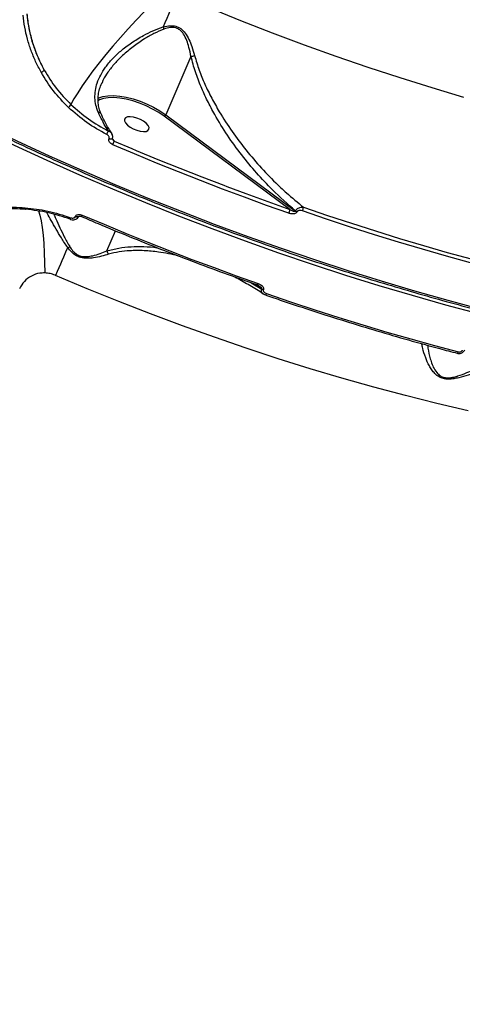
# Model space of a CAD drawing. Header units: millimetres. Extents: x -6521 to 6343, y -6174 to 4868.
# Drawn here: x -4053.4 to -3902.6, y -550.9 to -218.1 of the extents above; entities that cross this region are included whole.
import ezdxf

# ---------------------------------------------------------------- set-up
doc = ezdxf.new("R2010")
doc.units = ezdxf.units.MM
for name, color, linetype in [('DIKOM_ОБЪЕКТ', 7, 'Continuous'), ('DIKOM_РАЗМЕР_ЗОНА', 7, 'Continuous'), ('DIKOM_РАЗМЕР_ОБЪЕКТА', 7, 'Continuous')]:
    doc.layers.add(name, color=color, linetype=linetype)
doc.styles.add('style1', font='arial.ttf', dxfattribs={"width": 0.8})
doc.dimstyles.new('1-50', dxfattribs={"dimtxt": 300, "dimasz": 200, "dimexe": 100, "dimexo": 0, "dimgap": 100, "dimtad": 1, "dimtxsty": 'style1', "dimcen": 200, "dimclrd": 7, "dimclre": 7, "dimclrt": 7, "dimadec": 1, "dimazin": 2, "dimtfac": 1, "dimtmove": 0, "dimatfit": 2, "dimfxl": 0, "dimlwd": 25, "dimlwe": 18, "dimarcsym": 0})

# ---------------------------------------------------------------- blocks, each defined once
blk = doc.blocks.new('*D11')
at = {"layer": 'Defpoints', "color": 0, "transparency": 16777216}
for p in [(2818.82, 364.95), (-5102.52, -1661.02), (-5102.52, -4861.8)]:
    blk.add_point(p, dxfattribs=at)
at = {"layer": 'DIKOM_РАЗМЕР_ОБЪЕКТА', "color": 7, "lineweight": 18, "transparency": 16777216}
for p, q in [((2818.82, 364.95), (2818.82, -4961.8)), ((-5102.52, -1661.02), (-5102.52, -4961.8))]:
    blk.add_line(p, q, dxfattribs=at)
at = {"layer": 'DIKOM_РАЗМЕР_ОБЪЕКТА', "color": 7, "lineweight": 25, "transparency": 16777216}
blk.add_line((2618.82, -4861.8), (-4902.52, -4861.8), dxfattribs=at)
at = {"layer": 'DIKOM_РАЗМЕР_ОБЪЕКТА', "color": 7, "transparency": 16777216}
for points in [[(-4902.52, -4828.46), (-4902.52, -4895.13), (-5102.52, -4861.8)], [(2618.82, -4828.46), (2618.82, -4895.13), (2818.82, -4861.8)]]:
    blk.add_solid(points, dxfattribs=at)
at = {"layer": 'DIKOM_РАЗМЕР_ОБЪЕКТА', "color": 7, "transparency": 16777216, "insert": (-736, -4608.63), "char_height": 300, "attachment_point": 5, "style": 'style1'}
blk.add_mtext('7900', dxfattribs=at)
blk = doc.blocks.new('*D13')
at = {"layer": 'Defpoints', "color": 0, "transparency": 16777216}
for p in [(1683.24, 4867.99), (-4359.52, -3960.36), (6242.61, -3960.36)]:
    blk.add_point(p, dxfattribs=at)
at = {"layer": 'DIKOM_РАЗМЕР_ЗОНА', "color": 7, "lineweight": 18, "transparency": 16777216}
for p, q in [((1683.24, 4867.99), (6342.61, 4867.99)), ((-4359.52, -3960.36), (6342.61, -3960.36))]:
    blk.add_line(p, q, dxfattribs=at)
at = {"layer": 'DIKOM_РАЗМЕР_ЗОНА', "color": 7, "lineweight": 25, "transparency": 16777216}
blk.add_line((6242.61, 4667.99), (6242.61, -3760.36), dxfattribs=at)
at = {"layer": 'DIKOM_РАЗМЕР_ЗОНА', "color": 7, "transparency": 16777216}
for points in [[(6209.28, 4667.99), (6275.95, 4667.99), (6242.61, 4867.99)], [(6209.28, -3760.36), (6275.95, -3760.36), (6242.61, -3960.36)]]:
    blk.add_solid(points, dxfattribs=at)
at = {"layer": 'DIKOM_РАЗМЕР_ЗОНА', "color": 7, "transparency": 16777216, "insert": (5989.44, 630.24), "char_height": 300, "attachment_point": 5, "rotation": 90, "style": 'style1'}
blk.add_mtext('8850', dxfattribs=at)
blk = doc.blocks.new('*D14')
at = {"layer": 'Defpoints', "color": 0, "transparency": 16777216}
for p in [(4318.82, 257.45), (-6520.67, -1799.21), (4318.82, -6073.51)]:
    blk.add_point(p, dxfattribs=at)
at = {"layer": 'DIKOM_РАЗМЕР_ЗОНА', "color": 7, "lineweight": 18, "transparency": 16777216}
for p, q in [((4318.82, 257.45), (4318.82, -6173.51)), ((-6520.67, -1799.21), (-6520.67, -6173.51))]:
    blk.add_line(p, q, dxfattribs=at)
at = {"layer": 'DIKOM_РАЗМЕР_ЗОНА', "color": 7, "lineweight": 25, "transparency": 16777216}
blk.add_line((-6320.67, -6073.51), (4118.82, -6073.51), dxfattribs=at)
at = {"layer": 'DIKOM_РАЗМЕР_ЗОНА', "color": 7, "transparency": 16777216}
for points in [[(-6320.67, -6040.18), (-6320.67, -6106.84), (-6520.67, -6073.51)], [(4118.82, -6040.18), (4118.82, -6106.84), (4318.82, -6073.51)]]:
    blk.add_solid(points, dxfattribs=at)
at = {"layer": 'DIKOM_РАЗМЕР_ЗОНА', "color": 7, "transparency": 16777216, "insert": (-430.65, -5820.34), "char_height": 300, "attachment_point": 5, "style": 'style1'}
blk.add_mtext('10850', dxfattribs=at)

msp = doc.modelspace()

# ---------------------------------------------------------------- linework, layer by layer
at = {"layer": 'DIKOM_ОБЪЕКТ', "color": 7, "linetype": 'Continuous', "lineweight": 15}
for p, q in [((-3995.031, -230.67), (-4003.65, -250.571)), ((-4025.321, -239.685), (-4025.404, -239.88)), ((-4026.216, -245.508), (-4026.699, -245.769)), ((-4025.742, -250.057), (-4025.729, -250.085)), ((-3961.36, -282.765), (-4004.121, -251.067)), ((-4003.65, -250.571), (-3959.47, -283.32)), ((-4022.944, -258.72), (-4022.91, -258.642)), ((-4021.856, -258.714), (-4021.823, -258.636)), ((-4021.837, -258.67), (-4021.15, -259.504)), ((-4021.15, -259.504), (-4015.173, -262.04)), ((-4034.415, -285.207), (-4034.381, -285.13)), ((-4033.328, -285.202), (-4033.294, -285.124)), ((-3959.47, -283.32), (-3959.427, -283.22)), ((-3958.859, -283.515), (-3958.902, -283.616)), ((-4023.706, -296.881), (-4020.733, -290.015)), ((-3974.529, -307.719), (-3970.951, -309.83)), ((-3970.908, -309.73), (-3972.788, -308.336)), ((-3970.951, -309.83), (-3970.908, -309.73)), ((-3970.34, -310.025), (-3970.383, -310.125))]:
    msp.add_line(p, q, dxfattribs=at)
at = {"layer": 'DIKOM_ОБЪЕКТ', "color": 7, "linetype": 'Continuous', "lineweight": 15, "flags": 128}
for points in [[(-4002.844, -207.464), (-4005.532, -210.013), (-4008.263, -212.697), (-4011.008, -215.487), (-4013.742, -218.356), (-4016.437, -221.276), (-4019.066, -224.218), (-4021.604, -227.152), (-4024.026, -230.051), (-4026.306, -232.886), (-4028.424, -235.628), (-4030.358, -238.25), (-4032.089, -240.726), (-4033.6, -243.033), (-4034.876, -245.147), (-4035.905, -247.047)], [(-3999.728, -209.549), (-4000.3, -210.87), (-4000.882, -212.215), (-4001.472, -213.581), (-4002.069, -214.967), (-4002.674, -216.369), (-4003.284, -217.786), (-4003.899, -219.215), (-4004.518, -220.655)], [(-3988.99, -214.062), (-3978.202, -218.428), (-3967.376, -222.641), (-3956.522, -226.698), (-3945.648, -230.595), (-3934.767, -234.328), (-3923.887, -237.895), (-3913.02, -241.292), (-3902.174, -244.515)], [(-3897.001, -318.295), (-3908.271, -315.285), (-3919.584, -312.097), (-3930.929, -308.734), (-3942.296, -305.197), (-3953.676, -301.491), (-3965.06, -297.617), (-3976.438, -293.581), (-3987.8, -289.384), (-3999.136, -285.031), (-4010.438, -280.524), (-4021.695, -275.869), (-4032.899, -271.069), (-4044.039, -266.127), (-4055.107, -261.049), (-4066.092, -255.838), (-4076.987, -250.498), (-4087.781, -245.035)], [(-4087.066, -243.384), (-4076.272, -248.848), (-4065.377, -254.187), (-4054.392, -259.398), (-4043.324, -264.477), (-4032.184, -269.418), (-4020.98, -274.219), (-4009.723, -278.874), (-3998.421, -283.38), (-3987.085, -287.733), (-3975.723, -291.93), (-3964.345, -295.967), (-3952.961, -299.84), (-3941.581, -303.546), (-3930.214, -307.083), (-3918.869, -310.447), (-3907.557, -313.635), (-3896.286, -316.644)], [(-4026.799, -245.028), (-4026.395, -244.819), (-4025.719, -244.548)], [(-4004.121, -251.067), (-4006.016, -249.776), (-4008.087, -248.578), (-4010.285, -247.503), (-4012.559, -246.574), (-4014.855, -245.815), (-4017.119, -245.242), (-4019.296, -244.871), (-4021.337, -244.708), (-4023.192, -244.759), (-4024.818, -245.021), (-4026.177, -245.49), (-4026.216, -245.508)], [(-4025.719, -244.548), (-4024.994, -244.336), (-4023.317, -244.066), (-4021.404, -244.013), (-4019.299, -244.181), (-4017.053, -244.564), (-4014.719, -245.155), (-4012.352, -245.938), (-4010.006, -246.895), (-4007.739, -248.004), (-4005.604, -249.239), (-4003.65, -250.571)], [(-4016.682, -254.023), (-4015.783, -254.723), (-4014.699, -255.342), (-4013.516, -255.832), (-4012.331, -256.152), (-4011.239, -256.276), (-4010.33, -256.194), (-4009.676, -255.913), (-4009.331, -255.455), (-4009.322, -254.859), (-4009.651, -254.171), (-4010.291, -253.448), (-4011.189, -252.748), (-4012.274, -252.129), (-4013.457, -251.639), (-4014.642, -251.32), (-4015.734, -251.196), (-4016.643, -251.278), (-4017.297, -251.559), (-4017.642, -252.016), (-4017.65, -252.613), (-4017.322, -253.3), (-4016.682, -254.023)], [(-4021.857, -258.715), (-4021.891, -258.768), (-4022.012, -258.845), (-4022.194, -258.88), (-4022.423, -258.869), (-4022.679, -258.814), (-4022.944, -258.72)], [(-4021.823, -258.636), (-4021.858, -258.69), (-4021.978, -258.767), (-4022.16, -258.802), (-4022.389, -258.792), (-4022.646, -258.737), (-4022.91, -258.642)], [(-3961.74, -284.05), (-3969.273, -281.375), (-3976.8, -278.629), (-3984.317, -275.814), (-3991.823, -272.93), (-3999.314, -269.979), (-4006.788, -266.962), (-4014.242, -263.88), (-4021.672, -260.734)], [(-4015.173, -262.04), (-4013.737, -262.643), (-4006.301, -265.717), (-3998.845, -268.727), (-3991.371, -271.671), (-3983.883, -274.548), (-3982.769, -274.97)], [(-3982.769, -274.97), (-3976.384, -277.356), (-3968.875, -280.096), (-3961.36, -282.765)], [(-4051.35, -282.711), (-4051.388, -282.755), (-4051.425, -282.764), (-4051.458, -282.738), (-4051.488, -282.678), (-4051.512, -282.586), (-4051.53, -282.465), (-4051.542, -282.32), (-4051.546, -282.155)], [(-3956.717, -281.986), (-3948.541, -284.769), (-3940.367, -287.465), (-3932.197, -290.074), (-3924.035, -292.596), (-3915.885, -295.027), (-3907.751, -297.369), (-3899.635, -299.618), (-3891.541, -301.776)], [(-4046.935, -283.262), (-4046.517, -284.677), (-4046.09, -286.616), (-4045.719, -288.888), (-4045.408, -291.472), (-4045.159, -294.342), (-4044.976, -297.469), (-4044.86, -300.823), (-4044.812, -304.37)], [(-4033.328, -285.201), (-4033.362, -285.256), (-4033.483, -285.333), (-4033.665, -285.367), (-4033.894, -285.357), (-4034.151, -285.302), (-4034.415, -285.207)], [(-4033.296, -285.128), (-4033.329, -285.178), (-4033.45, -285.255), (-4033.632, -285.29), (-4033.86, -285.279), (-4034.117, -285.224), (-4034.381, -285.13)], [(-4032.038, -284.668), (-4024.607, -287.814), (-4017.153, -290.896), (-4009.68, -293.913), (-4002.188, -296.864), (-3994.683, -299.748), (-3987.165, -302.563), (-3979.638, -305.309), (-3972.105, -307.984)], [(-3891.766, -303.072), (-3899.878, -300.91), (-3908.012, -298.655), (-3916.164, -296.309), (-3924.332, -293.872), (-3932.512, -291.345), (-3940.7, -288.73), (-3948.892, -286.027), (-3957.086, -283.239)], [(-4037.023, -295.712), (-4037.488, -296.775), (-4037.97, -297.878), (-4038.467, -299.017), (-4038.978, -300.191), (-4039.503, -301.398), (-4040.042, -302.637), (-4040.592, -303.906), (-4041.154, -305.202)], [(-3900.639, -351.268), (-3911.296, -348.767), (-3922.015, -346.081), (-3932.786, -343.214), (-3943.6, -340.168), (-3954.445, -336.945), (-3965.313, -333.548), (-3976.192, -329.981), (-3987.074, -326.248), (-3997.947, -322.351), (-4008.801, -318.294), (-4019.627, -314.08), (-4030.415, -309.715), (-4041.154, -305.202)], [(-3969.281, -311.398), (-3961.088, -314.187), (-3952.895, -316.889), (-3944.707, -319.504), (-3936.527, -322.031), (-3928.359, -324.468), (-3920.207, -326.814), (-3912.073, -329.069), (-3903.962, -331.231)], [(-3904.356, -331.688), (-3904.307, -331.688), (-3904.243, -331.657), (-3904.174, -331.593), (-3904.102, -331.498), (-3904.031, -331.376), (-3903.962, -331.231)]]:
    msp.add_lwpolyline(points, dxfattribs=at)
at = {"layer": 'DIKOM_ОБЪЕКТ', "color": 7, "linetype": 'Continuous', "lineweight": 15}
for centre, radius, start, end in [((-3984.199, -214.243), 21.307, 197.5134, 199.58627), ((-4004.806, -184.157), 47.529, 281.86737, 283.39282), ((-4047.196, -233.241), 3.041, 291.97917, 316.50644), ((-4040.412, -243.942), 5.473, 311.79978, 325.4368), ((-4026.528, -250.553), 0.93, 32.21915, 97.10088), ((-4004.505, -250.231), 0.92, 294.62906, 338.30709), ((-4045.273, -245.88), 24.352, 332.21515, 335.27882), ((-4097.92, -227.599), 83.136, 336.51192, 337.4331), ((-3966.096, -282.063), 4.788, 335.47873, 351.5737), ((-3961.46, -281.269), 4.797, 335.75429, 351.39933), ((-4032.128, -287.093), 4.163, 158.65295, 166.42231), ((-4043.979, -279.674), 12.943, 334.81141, 337.30304), ((-3958.2, -281.571), 2.162, 234.01065, 251.04654), ((-3958.158, -281.473), 2.159, 234.00081, 251.05638), ((-4038.051, -292.388), 3.479, 287.17801, 299.60504), ((-4020.9, -296.054), 2.925, 196.42072, 221.86973), ((-3972.931, -307.798), 0.847, 307.71295, 347.27338), ((-3969.681, -308.081), 2.162, 234.01065, 251.04654), ((-3969.638, -307.981), 2.162, 234.01065, 251.04654), ((-3970.107, -311.204), 0.848, 307.21541, 346.7897)]:
    msp.add_arc(centre, radius, start, end, dxfattribs=at)
for points, knots in [([(-4044.989, -235.335), (-4045.784, -233.745), (-4047.384, -230.545), (-4049.056, -225.683), (-4050.254, -220.874), (-4050.622, -217.75), (-4050.807, -216.18)], [0, 0, 0, 0, 0.2598492, 0.5228391, 0.7602266, 1, 1, 1, 1]), ([(-4046.057, -236.062), (-4046.703, -234.851), (-4047.993, -232.43), (-4049.532, -228.647), (-4050.775, -224.751), (-4051.703, -220.755), (-4052.027, -218.047), (-4052.189, -216.693)], [0, 0, 0, 0, 0.1978355, 0.3955004, 0.5931666, 0.7965845, 1, 1, 1, 1]), ([(-4050.979, -216.365), (-4050.617, -218.944), (-4050.069, -222.851), (-4048.423, -227.965), (-4046.902, -231.744), (-4045.621, -234.149), (-4044.989, -235.335)], [0, 0, 0, 0, 0.3951684, 0.5986686, 0.8021661, 1, 1, 1, 1]), ([(-4026.643, -249.63), (-4026.934, -248.85), (-4027.524, -247.27), (-4027.811, -244.787), (-4027.658, -242.251), (-4027.01, -239.629), (-4025.852, -236.963), (-4024.117, -234.202), (-4021.821, -231.458), (-4018.863, -228.674), (-4015.332, -225.99), (-4011.61, -223.716), (-4007.997, -221.864), (-4005.683, -221.06), (-4004.518, -220.655)], [0, 0, 0, 0, 0.066727, 0.1352514, 0.2049093, 0.2761764, 0.3547329, 0.4350097, 0.5258174, 0.6185708, 0.7247453, 0.8332664, 0.9160296, 1, 1, 1, 1]), ([(-4004.272, -221.386), (-4005.405, -221.86), (-4007.689, -222.816), (-4011.18, -224.869), (-4014.802, -227.343), (-4018.186, -230.154), (-4021.074, -233.063), (-4023.252, -235.856), (-4024.681, -238.086), (-4025.185, -239.344), (-4025.321, -239.685)], [0, 0, 0, 0, 0.1255125, 0.2530777, 0.4112125, 0.5723373, 0.7063744, 0.8428806, 0.9573806, 1, 1, 1, 1]), ([(-4004.518, -220.655), (-4003.705, -220.467), (-4002.292, -220.138), (-4000.187, -220.319), (-3998.385, -221.182), (-3996.871, -222.792), (-3995.675, -224.9), (-3994.622, -227.484), (-3994.091, -229.358), (-3993.797, -230.393)], [0, 0, 0, 0, 0.1491225, 0.2596377, 0.3716702, 0.4987903, 0.6508248, 0.8069697, 1, 1, 1, 1]), ([(-3995.031, -230.67), (-3995.246, -229.643), (-3995.629, -227.812), (-3996.424, -225.254), (-3997.398, -223.195), (-3998.62, -221.705), (-3999.697, -221.11), (-4000.768, -220.8), (-4002.259, -220.749), (-4003.531, -221.151), (-4004.272, -221.386)], [0, 0, 0, 0, 0.2010479, 0.3583909, 0.5149402, 0.6384937, 0.7217729, 0.7449602, 0.851271, 1, 1, 1, 1]), ([(-3959.427, -283.22), (-3962.089, -280.895), (-3966.682, -276.884), (-3972.73, -270.407), (-3977.851, -264.233), (-3982.648, -257.594), (-3986.49, -251.381), (-3989.449, -245.817), (-3991.665, -240.978), (-3993.623, -235.942), (-3994.562, -232.427), (-3995.031, -230.67)], [0, 0, 0, 0, 0.1721635, 0.2969463, 0.4217216, 0.5495767, 0.6773943, 0.7569493, 0.8364864, 0.9182752, 1, 1, 1, 1]), ([(-3993.797, -230.393), (-3993.31, -232.047), (-3992.336, -235.356), (-3990.329, -240.183), (-3988.028, -244.908), (-3984.973, -250.326), (-3981.098, -256.28), (-3976.272, -262.677), (-3971.065, -268.741), (-3966.42, -273.49), (-3961.654, -277.946), (-3958.679, -280.38), (-3956.717, -281.986)], [0, 0, 0, 0, 0.0776029, 0.1552642, 0.2354692, 0.3156968, 0.4385182, 0.5613754, 0.6872846, 0.813199, 0.8767621, 1, 1, 1, 1]), ([(-4036.764, -248.022), (-4038.523, -246.208), (-4042.082, -242.537), (-4044.722, -238.237), (-4046.057, -236.062)], [0, 0, 0, 0, 0.4941723, 1, 1, 1, 1]), ([(-4044.989, -235.335), (-4043.717, -237.416), (-4041.142, -241.628), (-4037.664, -245.227), (-4035.905, -247.047)], [0, 0, 0, 0, 0.4941675, 1, 1, 1, 1]), ([(-4025.695, -250.075), (-4025.821, -249.8), (-4026.207, -248.956), (-4026.551, -247.468), (-4026.741, -245.623), (-4026.619, -243.7), (-4026.172, -241.735), (-4025.739, -240.386), (-4025.388, -239.711), (-4025.375, -239.686)], [0, 0, 0, 0, 0.0820566, 0.2522071, 0.429363, 0.612273, 0.8001596, 0.9927677, 1, 1, 1, 1]), ([(-4087.214, -243.937), (-4085.431, -244.849), (-4080.26, -247.496), (-4071.63, -251.793), (-4061.301, -256.789), (-4050.891, -261.667), (-4040.412, -266.426), (-4029.87, -271.062), (-4019.274, -275.57), (-4008.63, -279.948), (-3997.949, -284.193), (-3987.236, -288.3), (-3976.501, -292.268), (-3965.751, -296.092), (-3954.995, -299.772), (-3944.24, -303.302), (-3933.495, -306.681), (-3922.768, -309.907), (-3912.067, -312.976), (-3901.399, -315.886), (-3890.773, -318.637), (-3880.197, -321.224), (-3869.679, -323.647), (-3859.226, -325.902), (-3848.847, -327.99), (-3838.549, -329.908), (-3828.34, -331.655), (-3818.228, -333.229), (-3808.22, -334.629), (-3798.323, -335.854), (-3788.546, -336.904), (-3778.894, -337.776), (-3769.377, -338.472), (-3760, -338.989), (-3750.772, -339.328), (-3741.697, -339.488), (-3732.785, -339.47), (-3724.04, -339.273), (-3715.47, -338.896), (-3707.082, -338.342), (-3698.88, -337.609), (-3690.873, -336.698), (-3683.065, -335.61), (-3675.462, -334.346), (-3668.07, -332.905), (-3660.895, -331.291), (-3653.943, -329.503), (-3647.218, -327.542), (-3640.726, -325.411), (-3634.471, -323.11), (-3628.459, -320.642), (-3622.694, -318.007), (-3617.181, -315.209), (-3611.923, -312.249), (-3606.927, -309.129), (-3602.191, -305.853), (-3597.736, -302.417), (-3594.072, -299.33), (-3592.006, -297.328), (-3591.233, -296.578)], [0, 0, 0, 0, 0.0093746, 0.0271865, 0.0449984, 0.0628103, 0.0806222, 0.0984342, 0.1162461, 0.1340579, 0.1518699, 0.1696818, 0.1874937, 0.2053059, 0.2231182, 0.2409307, 0.2587433, 0.2765562, 0.2943693, 0.3121826, 0.3299962, 0.3478102, 0.3656246, 0.3834392, 0.4012543, 0.4190699, 0.436886, 0.4547026, 0.4725198, 0.4903377, 0.5081561, 0.5259752, 0.5437949, 0.5616157, 0.579437, 0.5972591, 0.6150823, 0.6329063, 0.6507312, 0.668557, 0.6863838, 0.7042113, 0.7220398, 0.7398689, 0.7576988, 0.775529, 0.7933595, 0.8111899, 0.8290198, 0.8468486, 0.8646758, 0.8825006, 0.9003224, 0.91814, 0.9359524, 0.9537586, 0.9715573, 0.9893479, 1, 1, 1, 1]), ([(-4023.729, -257.232), (-4026.051, -255.952), (-4030.753, -253.359), (-4034.744, -249.816), (-4036.764, -248.022)], [0, 0, 0, 0, 0.4938711, 1, 1, 1, 1]), ([(-4035.905, -247.047), (-4033.979, -248.762), (-4030.08, -252.235), (-4025.481, -254.777), (-4023.154, -256.064)], [0, 0, 0, 0, 0.4938164, 1, 1, 1, 1]), ([(-4023.154, -256.064), (-4023.783, -255.077), (-4025.047, -253.092), (-4026.109, -250.788), (-4026.643, -249.63)], [0, 0, 0, 0, 0.4974097, 1, 1, 1, 1]), ([(-4022.034, -256.765), (-4022.377, -256.261), (-4023.247, -254.984), (-4024.483, -252.744), (-4025.308, -250.918), (-4025.703, -250.044)], [0, 0, 0, 0, 0.2532855, 0.6420516, 1, 1, 1, 1]), ([(-4023.154, -256.064), (-4022.918, -256.158), (-4022.484, -256.33), (-4022.218, -256.664), (-4022.097, -256.816)], [0, 0, 0, 0, 0.5434376, 1, 1, 1, 1]), ([(-4022.91, -258.642), (-4022.892, -258.589), (-4022.845, -258.45), (-4022.863, -258.183), (-4023.006, -257.842), (-4023.298, -257.491), (-4023.584, -257.319), (-4023.729, -257.232)], [0, 0, 0, 0, 0.1011245, 0.261404, 0.4607146, 0.7266087, 1, 1, 1, 1]), ([(-4021.672, -260.734), (-4021.899, -260.616), (-4022.327, -260.393), (-4022.773, -259.907), (-4022.998, -259.434), (-4023.045, -259.032), (-4022.974, -258.814), (-4022.944, -258.72)], [0, 0, 0, 0, 0.2791573, 0.529389, 0.7215988, 0.8794139, 1, 1, 1, 1]), ([(-4021.842, -258.629), (-4021.783, -258.479), (-4021.653, -258.15), (-4021.707, -257.591), (-4021.851, -257.132), (-4022.029, -256.911), (-4022.081, -256.846)], [0, 0, 0, 0, 0.2522921, 0.555734, 0.8701857, 1, 1, 1, 1]), ([(-4021.699, -258.983), (-4021.723, -258.957), (-4021.783, -258.893), (-4021.831, -258.793), (-4021.852, -258.722), (-4021.852, -258.691), (-4021.852, -258.705), (-4021.855, -258.71), (-4021.856, -258.712)], [0, 0, 0, 0, 0.164928, 0.4067388, 0.5883509, 0.7432764, 0.9183552, 1, 1, 1, 1]), ([(-4021.699, -258.983), (-4021.639, -259.055), (-4021.473, -259.255), (-4021.276, -259.407), (-4021.15, -259.504)], [0, 0, 0, 0, 0.3599866, 1, 1, 1, 1]), ([(-4066.388, -283.007), (-4063.993, -282.608), (-4059.145, -281.802), (-4054.098, -282.036), (-4051.546, -282.155)], [0, 0, 0, 0, 0.4941701, 1, 1, 1, 1]), ([(-4051.35, -282.711), (-4053.79, -282.598), (-4058.729, -282.369), (-4063.474, -283.16), (-4065.875, -283.56)], [0, 0, 0, 0, 0.4941599, 1, 1, 1, 1]), ([(-4051.546, -282.155), (-4048.949, -282.456), (-4043.69, -283.066), (-4038.588, -284.733), (-4036.005, -285.577)], [0, 0, 0, 0, 0.4938397, 1, 1, 1, 1]), ([(-4036.141, -286.052), (-4038.606, -285.245), (-4043.598, -283.611), (-4048.744, -283.013), (-4051.35, -282.711)], [0, 0, 0, 0, 0.4938453, 1, 1, 1, 1]), ([(-3961.36, -282.765), (-3961.053, -282.927), (-3960.607, -283.163), (-3960.04, -283.354), (-3959.738, -283.413), (-3959.568, -283.401), (-3959.495, -283.36), (-3959.478, -283.333), (-3959.47, -283.32)], [0, 0, 0, 0, 0.4958538, 0.7197733, 0.870291, 0.9510682, 0.9758842, 1, 1, 1, 1]), ([(-3959.427, -283.22), (-3959.373, -283.121), (-3959.254, -282.902), (-3958.941, -282.575), (-3958.485, -282.266), (-3957.832, -282.013), (-3957.214, -281.934), (-3956.831, -281.974), (-3956.717, -281.986)], [0, 0, 0, 0, 0.1137108, 0.2493482, 0.4227324, 0.6135124, 0.8848181, 1, 1, 1, 1]), ([(-4037.023, -295.712), (-4037.764, -294.614), (-4039.248, -292.416), (-4041.027, -289.28), (-4042.647, -286.51), (-4043.708, -284.646), (-4044.055, -283.934), (-4044.12, -283.801)], [0, 0, 0, 0, 0.2257507, 0.451909, 0.6980278, 0.9440044, 1, 1, 1, 1]), ([(-4041.718, -284.425), (-4041.513, -284.913), (-4040.961, -286.224), (-4039.737, -288.822), (-4038.234, -292.023), (-4036.97, -294.276), (-4036.332, -295.413)], [0, 0, 0, 0, 0.1750935, 0.4700765, 0.7325791, 1, 1, 1, 1]), ([(-4036.17, -286.103), (-4036.086, -286.136), (-4035.706, -286.286), (-4035.03, -286.328), (-4034.255, -286.153), (-4033.705, -285.775), (-4033.394, -285.431), (-4033.341, -285.216), (-4033.336, -285.197)], [0, 0, 0, 0, 0.081463, 0.3696285, 0.5976651, 0.7964873, 0.9827619, 1, 1, 1, 1]), ([(-4036.005, -285.577), (-4035.842, -285.623), (-4035.521, -285.714), (-4035.064, -285.686), (-4034.718, -285.556), (-4034.51, -285.386), (-4034.441, -285.257), (-4034.415, -285.207)], [0, 0, 0, 0, 0.2734497, 0.5392562, 0.7386309, 0.8988417, 1, 1, 1, 1]), ([(-4034.381, -285.13), (-4034.333, -285.043), (-4034.223, -284.842), (-4033.897, -284.601), (-4033.397, -284.439), (-4032.737, -284.429), (-4032.279, -284.585), (-4032.038, -284.668)], [0, 0, 0, 0, 0.1205727, 0.2783609, 0.4706029, 0.7208352, 1, 1, 1, 1]), ([(-4033.301, -285.136), (-4033.299, -285.134), (-4033.295, -285.13), (-4033.252, -285.102), (-4033.157, -285.066), (-4032.988, -285.038), (-4032.715, -285.045), (-4032.454, -285.099), (-4032.3, -285.172), (-4032.268, -285.187)], [0, 0, 0, 0, 0.0680367, 0.1447456, 0.2541594, 0.3851451, 0.5999228, 0.9166411, 1, 1, 1, 1]), ([(-4032.266, -285.182), (-4030.408, -285.974), (-4025.018, -288.271), (-4016.06, -291.973), (-4005.385, -296.242), (-3994.678, -300.374), (-3984.134, -304.296), (-3976.708, -306.961), (-3972.863, -308.31), (-3972.413, -308.468)], [0, 0, 0, 0, 0.0939967, 0.2725899, 0.4511856, 0.6297824, 0.8083805, 0.9775813, 1, 1, 1, 1]), ([(-3958.902, -283.616), (-3958.946, -283.694), (-3959.045, -283.868), (-3959.354, -284.093), (-3959.832, -284.261), (-3960.619, -284.324), (-3961.28, -284.206), (-3961.694, -284.066), (-3961.74, -284.05)], [0, 0, 0, 0, 0.0933844, 0.2087312, 0.3720783, 0.5792851, 0.9536408, 1, 1, 1, 1]), ([(-3957.086, -283.239), (-3957.361, -283.166), (-3957.761, -283.06), (-3958.284, -283.108), (-3958.576, -283.211), (-3958.769, -283.355), (-3958.831, -283.466), (-3958.859, -283.515)], [0, 0, 0, 0, 0.4299861, 0.6258172, 0.7881596, 0.9052543, 1, 1, 1, 1]), ([(-4023.078, -298.006), (-4023.883, -298.235), (-4025.502, -298.695), (-4027.941, -299.221), (-4030.343, -299.463), (-4032.459, -299.249), (-4034.342, -298.43), (-4035.832, -297.223), (-4036.615, -296.23), (-4037.023, -295.712)], [0, 0, 0, 0, 0.1836404, 0.3692295, 0.5090673, 0.6521969, 0.7508502, 0.8702034, 1, 1, 1, 1]), ([(-4036.332, -295.413), (-4035.997, -295.922), (-4035.363, -296.882), (-4034.075, -298.059), (-4032.472, -298.761), (-4031.261, -298.848), (-4029.884, -298.778), (-4028.222, -298.469), (-4025.959, -297.772), (-4024.457, -297.178), (-4023.706, -296.881)], [0, 0, 0, 0, 0.1297993, 0.2451242, 0.338469, 0.4557904, 0.4772354, 0.6177258, 0.8086928, 1, 1, 1, 1]), ([(-4023.706, -296.881), (-4022.355, -296.515), (-4019.653, -295.783), (-4015.393, -295.36), (-4011.039, -295.385), (-4007.979, -295.544), (-4006.397, -295.835), (-4006.294, -295.854)], [0, 0, 0, 0, 0.2414004, 0.4829699, 0.7326779, 0.9824508, 1, 1, 1, 1]), ([(-3999.345, -298.548), (-4001.592, -298.064), (-4005.476, -297.228), (-4011.014, -296.718), (-4015.503, -296.723), (-4019.55, -297.123), (-4021.899, -297.711), (-4023.078, -298.006)], [0, 0, 0, 0, 0.2805218, 0.4849968, 0.6907753, 0.8447931, 1, 1, 1, 1]), ([(-4044.812, -304.37), (-4045.389, -304.382), (-4047.007, -304.414), (-4049.506, -305.29), (-4051.961, -307.108), (-4052.927, -308.85), (-4053.414, -309.729)], [0, 0, 0, 0, 0.1529566, 0.4283738, 0.7114378, 1, 1, 1, 1]), ([(-4041.154, -305.202), (-4041.208, -305.179), (-4041.806, -304.927), (-4043.018, -304.531), (-4044.206, -304.424), (-4044.812, -304.37)], [0, 0, 0, 0, 0.0468295, 0.5142769, 1, 1, 1, 1]), ([(-3980.263, -305.663), (-3980.216, -305.685), (-3978.61, -306.444), (-3975.538, -308.215), (-3972.293, -310.123), (-3970.623, -311.295), (-3970.401, -311.45)], [0, 0, 0, 0, 0.0139204, 0.4754533, 0.9305268, 1, 1, 1, 1]), ([(-3972.421, -308.489), (-3972.34, -308.51), (-3972.039, -308.587), (-3971.8, -308.76), (-3971.625, -308.887)], [0, 0, 0, 0, 0.268396, 1, 1, 1, 1]), ([(-3972.105, -307.984), (-3971.814, -308.107), (-3971.251, -308.342), (-3970.648, -308.844), (-3970.345, -309.319), (-3970.25, -309.705), (-3970.31, -309.918), (-3970.34, -310.025)], [0, 0, 0, 0, 0.3047646, 0.5876454, 0.766476, 0.8828716, 1, 1, 1, 1]), ([(-3970.908, -309.73), (-3970.904, -309.715), (-3970.894, -309.68), (-3970.909, -309.605), (-3970.993, -309.442), (-3971.251, -309.155), (-3971.535, -308.978), (-3971.716, -308.865)], [0, 0, 0, 0, 0.0411614, 0.0920917, 0.1844526, 0.4812025, 1, 1, 1, 1]), ([(-3970.408, -311.459), (-3970.57, -311.334), (-3970.862, -311.108), (-3971.041, -310.652), (-3971.075, -310.228), (-3970.993, -309.965), (-3970.951, -309.83)], [0, 0, 0, 0, 0.3267826, 0.5931862, 0.7911508, 1, 1, 1, 1]), ([(-3970.383, -310.125), (-3970.403, -310.194), (-3970.442, -310.332), (-3970.382, -310.576), (-3970.192, -310.871), (-3969.814, -311.179), (-3969.464, -311.323), (-3969.281, -311.398)], [0, 0, 0, 0, 0.1206215, 0.2406559, 0.4168949, 0.6949934, 1, 1, 1, 1]), ([(-3970.397, -311.47), (-3970.352, -311.505), (-3970.118, -311.692), (-3969.826, -311.79), (-3969.589, -311.869)], [0, 0, 0, 0, 0.1883206, 1, 1, 1, 1]), ([(-3969.594, -311.88), (-3967.707, -312.528), (-3962.236, -314.407), (-3953.178, -317.404), (-3942.431, -320.819), (-3931.698, -324.081), (-3920.991, -327.184), (-3911.878, -329.706), (-3906.344, -331.165), (-3904.356, -331.688)], [0, 0, 0, 0, 0.0864656, 0.2507517, 0.4150422, 0.5793364, 0.7436308, 0.9079292, 1, 1, 1, 1]), ([(-3890.5, -335.867), (-3892.072, -336.347), (-3895.253, -337.32), (-3899.771, -338.88), (-3903.273, -339.93), (-3905.576, -340.411), (-3907.352, -340.582), (-3909.085, -340.398), (-3910.703, -339.734), (-3912.006, -338.637), (-3913.059, -337.315), (-3914.158, -335.478), (-3915.32, -332.889), (-3916.047, -330.457), (-3916.363, -328.943), (-3916.374, -328.495), (-3916.375, -328.435)], [0, 0, 0, 0, 0.1333195, 0.2698831, 0.3489224, 0.3889506, 0.4301396, 0.4686823, 0.5073086, 0.5591612, 0.6106316, 0.6622169, 0.7690834, 0.9137422, 0.9884306, 1, 1, 1, 1]), ([(-3914.379, -328.987), (-3914.381, -329.066), (-3914.409, -330.061), (-3913.94, -332.029), (-3913.29, -334.516), (-3912.567, -336.411), (-3911.556, -338.091), (-3910.325, -339.356), (-3908.885, -340.005), (-3907.346, -340.122), (-3905.81, -339.899), (-3904.744, -339.608), (-3903.13, -339.109), (-3900.299, -338.019), (-3896.051, -336.197), (-3893.061, -334.989), (-3891.565, -334.384)], [0, 0, 0, 0, 0.0141239, 0.1762024, 0.2521628, 0.3281734, 0.4035252, 0.4569091, 0.4953892, 0.5337763, 0.5726695, 0.6118148, 0.618219, 0.7033472, 0.8516393, 1, 1, 1, 1]), ([(-3904.35, -331.674), (-3904.293, -331.693), (-3903.992, -331.793), (-3903.367, -331.763), (-3902.624, -331.498), (-3902.068, -331.049), (-3901.894, -330.68), (-3901.822, -330.527)], [0, 0, 0, 0, 0.0605777, 0.3167725, 0.5931901, 0.830785, 1, 1, 1, 1]), ([(-3903.962, -331.231), (-3903.837, -331.252), (-3903.587, -331.294), (-3903.198, -331.214), (-3902.865, -331.037), (-3902.664, -330.828), (-3902.596, -330.691), (-3902.575, -330.649)], [0, 0, 0, 0, 0.2336161, 0.4672772, 0.6955375, 0.9087011, 1, 1, 1, 1])]:
    msp.add_open_spline(points, degree=3, knots=knots, dxfattribs=at)

# ---------------------------------------------------------------- dimensions: what is measured, and where the dimension line sits
at = {"layer": 'DIKOM_РАЗМЕР_ЗОНА'}
dim = msp.add_linear_dim(base=(6242.612, -3960.361), p1=(1683.243, 4867.991), p2=(-4359.523, -3960.361), angle=90, text='8850', dimstyle='1-50', dxfattribs=at)
dim.commit()
dim.dimension.update_dxf_attribs({"geometry": '*D13', "text_midpoint": (6242.612, 630.237), "dimtype": 160})
dim = msp.add_linear_dim(base=(4318.818, -6073.511), p1=(-6520.672, -1799.212), p2=(4318.818, 257.446), text='10850', dimstyle='1-50', dxfattribs=at)
dim.commit()
dim.dimension.update_dxf_attribs({"geometry": '*D14', "text_midpoint": (-430.645, -6073.511), "dimtype": 160})
at = {"layer": 'DIKOM_РАЗМЕР_ОБЪЕКТА'}
dim = msp.add_linear_dim(base=(-5102.518, -4861.797), p1=(2818.818, 364.955), p2=(-5102.518, -1661.024), text='7900', dimstyle='1-50', dxfattribs=at)
dim.commit()
dim.dimension.update_dxf_attribs({"geometry": '*D11', "text_midpoint": (-736.001, -4861.797), "dimtype": 160})

doc.saveas('drawing.dxf')
